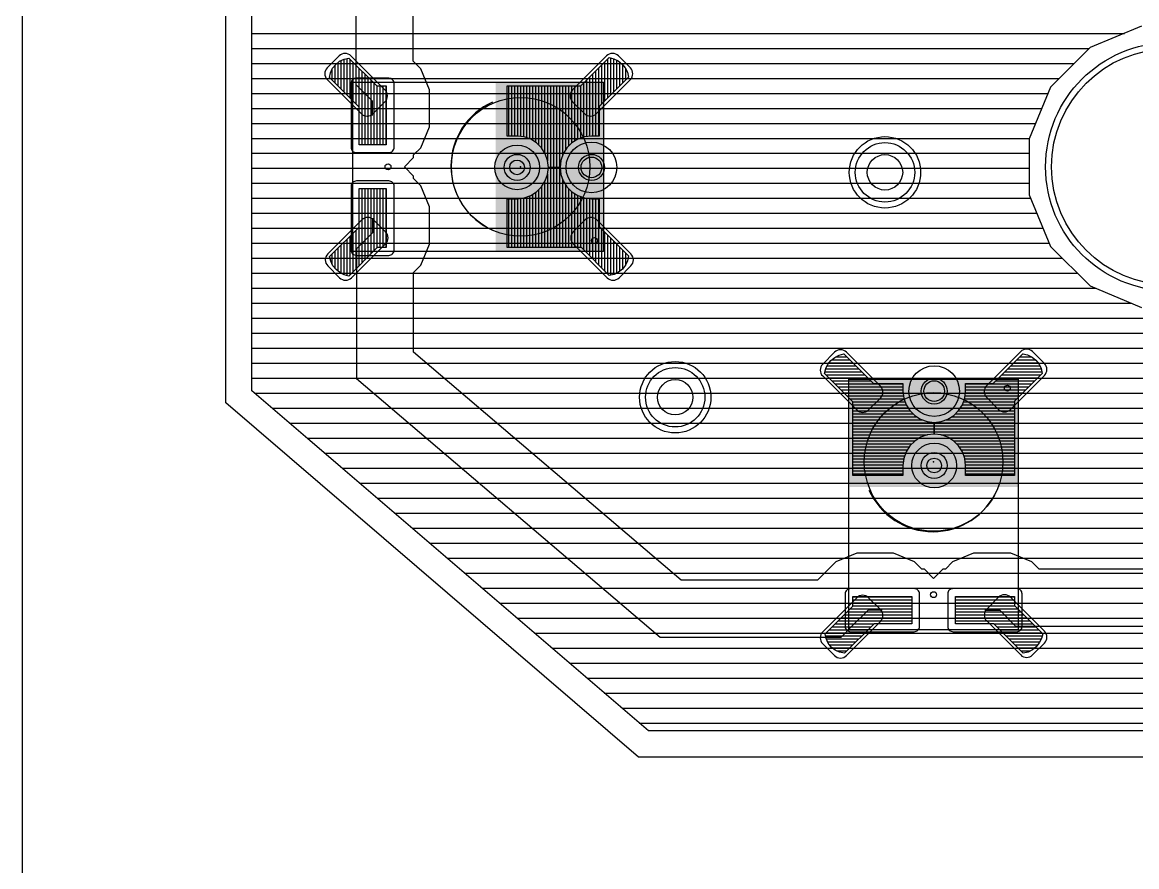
# Model space of a CAD drawing. Extents: x 0 to 1.97, y 0 to 1.97.
# Drawn here: x 0 to 0.744, y 0.984 to 1.547 of the extents above; entities that cross this region are included whole.
import ezdxf

# ---------------------------------------------------------------- set-up
doc = ezdxf.new("R2010")
doc.units = 0
for name, color, linetype in [('1', 14, 'CONTINUOUS'), ('16', 174, 'CONTINUOUS'), ('17', 94, 'CONTINUOUS'), ('18', 94, 'CONTINUOUS'), ('20', 178, 'CONTINUOUS'), ('21', 251, 'CONTINUOUS'), ('23', 178, 'CONTINUOUS'), ('29', 251, 'CONTINUOUS'), ('30', 251, 'CONTINUOUS'), ('31', 251, 'CONTINUOUS'), ('44', 251, 'CONTINUOUS'), ('51', 251, 'CONTINUOUS')]:
    doc.layers.add(name, color=color, linetype=linetype)

# ---------------------------------------------------------------- blocks, each defined once
blk = doc.blocks.new('RECT201600X116800R25')
blk.add_lwpolyline([(0.024803, -0.010778), (0.024803, 0.010778, 0.414214), (0.021211, 0.01437), (-0.021211, 0.01437, 0.414214), (-0.024803, 0.010778), (-0.024803, -0.010778, 0.414214), (-0.021211, -0.01437), (0.021211, -0.01437, 0.414214)], format="xyb", close=True)
blk = doc.blocks.new('RECT176000X91200R50')
blk.add_lwpolyline([(0.021654, -0.00561), (0.021654, 0.00561, 0.414214), (0.016043, 0.01122), (-0.016043, 0.01122, 0.414214), (-0.021654, 0.00561), (-0.021654, -0.00561, 0.414214), (-0.016043, -0.01122), (0.016043, -0.01122, 0.414214)], format="xyb", close=True)
blk = doc.blocks.new('RECT')
blk.add_solid([(-0.5, -0.5), (0.5, -0.5), (-0.5, 0.5), (0.5, 0.5)])
blk = doc.blocks.new('ROUNDP')
blk.add_circle((0, 0), 0.5)
blk = doc.blocks.new('ROUNDV')
blk.add_circle((0, 0), 0.5)

msp = doc.modelspace()

# ---------------------------------------------------------------- linework, layer by layer
at = {"layer": '1'}
for p, q in [((0.222756, 1.505748), (0.222756, 1.584331)), ((0.260756, 1.521488), (0.260756, 1.566788)), ((0.260756, 1.54), (0.735523, 1.54)), ((0.747023, 1.544764), (0.71257, 1.530493)), ((0.260756, 1.53), (0.712077, 1.53)), ((0.71257, 1.530493), (0.6862, 1.504123)), ((0.265994, 1.51625), (0.260756, 1.521488)), ((0.262244, 1.52), (0.702077, 1.52)), ((0.271779, 1.502283), (0.265994, 1.51625)), ((0.268583, 1.51), (0.692077, 1.51)), ((0.23378, 1.494724), (0.222756, 1.505748)), ((0.6862, 1.504123), (0.671929, 1.46967)), ((0.271779, 1.477717), (0.271779, 1.502283)), ((0.271779, 1.5), (0.684492, 1.5)), ((0.23378, 1.485276), (0.23378, 1.494724)), ((0.271779, 1.49), (0.68035, 1.49)), ((0.265994, 1.46375), (0.271779, 1.477717)), ((0.271779, 1.48), (0.676208, 1.48)), ((0.268583, 1.47), (0.672066, 1.47)), ((0.671929, 1.46967), (0.671929, 1.432377)), ((0.261149, 1.458906), (0.265994, 1.46375)), ((0.261149, 1.457192), (0.261149, 1.458906)), ((0.262244, 1.46), (0.671929, 1.46)), ((0.254981, 1.451023), (0.261149, 1.457192)), ((0.261149, 1.444855), (0.254981, 1.451023)), ((0.256005, 1.45), (0.671929, 1.45)), ((0.261149, 1.443141), (0.261149, 1.444855)), ((0.265994, 1.438297), (0.261149, 1.443141)), ((0.264291, 1.44), (0.671929, 1.44)), ((0.271779, 1.42433), (0.265994, 1.438297)), ((0.269431, 1.43), (0.672914, 1.43)), ((0.671929, 1.432377), (0.6862, 1.397924)), ((0.271779, 1.39937), (0.271779, 1.42433)), ((0.23378, 1.416772), (0.23378, 1.406929)), ((0.271779, 1.42), (0.677056, 1.42)), ((0.23378, 1.406929), (0.22315, 1.396299)), ((0.271779, 1.41), (0.681198, 1.41)), ((0.265994, 1.385404), (0.271779, 1.39937)), ((0.271779, 1.4), (0.68534, 1.4)), ((0.22315, 1.396299), (0.22315, 1.309921)), ((0.6862, 1.397924), (0.71257, 1.371555)), ((0.261149, 1.380559), (0.265994, 1.385404)), ((0.267898, 1.39), (0.694124, 1.39)), ((0.261149, 1.327468), (0.261149, 1.380559)), ((0.261149, 1.38), (0.704124, 1.38)), ((0.261149, 1.37), (0.716323, 1.37)), ((0.71257, 1.371555), (0.747023, 1.357283)), ((0.261149, 1.36), (0.740465, 1.36)), ((0.261149, 1.35), (1.166192, 1.35)), ((0.261149, 1.34), (1.146679, 1.34)), ((0.261149, 1.33), (1.127166, 1.33)), ((0.43974, 1.175323), (0.261149, 1.327468)), ((0.269916, 1.32), (1.007288, 1.32)), ((0.22315, 1.309921), (0.425748, 1.137323)), ((0.281654, 1.31), (0.991561, 1.31)), ((0.293392, 1.3), (0.982713, 1.3)), ((0.30513, 1.29), (0.97909, 1.29)), ((0.316868, 1.28), (0.976234, 1.28)), ((0.328607, 1.27), (0.905076, 1.27)), ((0.340345, 1.26), (0.896229, 1.26)), ((0.352083, 1.25), (0.890532, 1.25)), ((0.363821, 1.24), (0.887089, 1.24)), ((0.375559, 1.23), (0.886731, 1.23)), ((0.387297, 1.22), (0.887343, 1.22)), ((0.399035, 1.21), (0.886764, 1.21)), ((0.410773, 1.2), (0.866425, 1.2)), ((0.422512, 1.19), (0.548832, 1.19)), ((0.556929, 1.193354), (0.542963, 1.187569)), ((0.581496, 1.193354), (0.556929, 1.193354)), ((0.595462, 1.187569), (0.581496, 1.193354)), ((0.589594, 1.19), (0.626784, 1.19)), ((0.634882, 1.193354), (0.620916, 1.187569)), ((0.659842, 1.193354), (0.634882, 1.193354)), ((0.673809, 1.187569), (0.659842, 1.193354)), ((0.66794, 1.19), (0.845708, 1.19)), ((0.542963, 1.187569), (0.530717, 1.175323)), ((0.600307, 1.182724), (0.595462, 1.187569)), ((0.60202, 1.182724), (0.600307, 1.182724)), ((0.608189, 1.176556), (0.60202, 1.182724)), ((0.614357, 1.182724), (0.608189, 1.176556)), ((0.616071, 1.182724), (0.614357, 1.182724)), ((0.620916, 1.187569), (0.616071, 1.182724)), ((0.678653, 1.182724), (0.673809, 1.187569)), ((0.829337, 1.182724), (0.678653, 1.182724)), ((0.43425, 1.18), (0.535394, 1.18)), ((0.530717, 1.175323), (0.43974, 1.175323)), ((0.604745, 1.18), (0.611633, 1.18)), ((0.564488, 1.155354), (0.553465, 1.144331)), ((0.573937, 1.155354), (0.564488, 1.155354)), ((0.642441, 1.155354), (0.652283, 1.155354)), ((0.652283, 1.155354), (0.662913, 1.144724)), ((0.546457, 1.137323), (0.553465, 1.144331)), ((0.662913, 1.144724), (0.837402, 1.144724)), ((0.425748, 1.137323), (0.546457, 1.137323))]:
    msp.add_line(p, q, dxfattribs=at)
at = {"layer": '16'}
for p, q in [((0.153248, 1.301592), (0.153248, 1.600455)), ((0.153248, 1.54), (0.735523, 1.54)), ((0.747023, 1.544764), (0.71257, 1.530493)), ((0.153248, 1.53), (0.712077, 1.53)), ((0.71257, 1.530493), (0.6862, 1.504123)), ((0.153248, 1.52), (0.702077, 1.52)), ((0.153248, 1.51), (0.692077, 1.51)), ((0.6862, 1.504123), (0.671929, 1.46967)), ((0.153248, 1.5), (0.684492, 1.5)), ((0.153248, 1.49), (0.68035, 1.49)), ((0.153248, 1.48), (0.676208, 1.48)), ((0.153248, 1.47), (0.672066, 1.47)), ((0.671929, 1.46967), (0.671929, 1.432377)), ((0.153248, 1.46), (0.671929, 1.46)), ((0.153248, 1.45), (0.671929, 1.45)), ((0.153248, 1.44), (0.671929, 1.44)), ((0.153248, 1.43), (0.672914, 1.43)), ((0.671929, 1.432377), (0.6862, 1.397924)), ((0.153248, 1.42), (0.677056, 1.42)), ((0.153248, 1.41), (0.681198, 1.41)), ((0.153248, 1.4), (0.68534, 1.4)), ((0.6862, 1.397924), (0.71257, 1.371555)), ((0.153248, 1.39), (0.694124, 1.39)), ((0.153248, 1.38), (0.704124, 1.38)), ((0.153248, 1.37), (0.716323, 1.37)), ((0.71257, 1.371555), (0.747023, 1.357283)), ((0.153248, 1.36), (0.740465, 1.36)), ((0.153248, 1.35), (1.378091, 1.35)), ((0.153248, 1.34), (1.378091, 1.34)), ((0.153248, 1.33), (1.378091, 1.33)), ((0.153248, 1.32), (1.007288, 1.32)), ((0.153248, 1.31), (0.991561, 1.31)), ((0.417812, 1.074823), (0.153248, 1.301592)), ((0.155105, 1.3), (0.982713, 1.3)), ((0.166772, 1.29), (0.97909, 1.29)), ((0.178439, 1.28), (0.976234, 1.28)), ((0.190105, 1.27), (0.905076, 1.27)), ((0.201772, 1.26), (0.896229, 1.26)), ((0.213439, 1.25), (0.890532, 1.25)), ((0.225105, 1.24), (0.887089, 1.24)), ((0.236772, 1.23), (0.886731, 1.23)), ((0.248439, 1.22), (0.887343, 1.22)), ((0.260105, 1.21), (0.891529, 1.21)), ((0.271772, 1.2), (0.896406, 1.2)), ((0.283439, 1.19), (0.901283, 1.19)), ((0.295105, 1.18), (0.906161, 1.18)), ((0.306772, 1.17), (0.911038, 1.17)), ((0.318439, 1.16), (0.915915, 1.16)), ((0.330105, 1.15), (0.920793, 1.15)), ((0.341772, 1.14), (0.92567, 1.14)), ((0.353439, 1.13), (0.935281, 1.13)), ((0.365105, 1.12), (0.954744, 1.12)), ((0.376772, 1.11), (0.989373, 1.11)), ((0.388439, 1.1), (0.969373, 1.1)), ((0.400105, 1.09), (0.949373, 1.09)), ((0.411772, 1.08), (0.929373, 1.08)), ((0.919018, 1.074823), (0.417812, 1.074823))]:
    msp.add_line(p, q, dxfattribs=at)
at = {"layer": '20'}
for p, q in [((0, 1.968504), (0, 0)), ((0.135748, 1.293543), (0.135748, 1.608504)), ((0.411339, 1.057323), (0.135748, 1.293543)), ((0.92315, 1.057323), (0.411339, 1.057323))]:
    msp.add_line(p, q, dxfattribs=at)
msp.add_circle((0.765669, 1.451024), 0.07874, dxfattribs=at)
at = {"layer": '21'}
for p, q in [((0.250591, 1.50752), (0.307913, 1.50752)), ((0.220591, 1.449528), (0.220591, 1.451732)), ((0.307913, 1.394528), (0.250591, 1.394528)), ((0.551693, 1.172165), (0.551693, 1.229488)), ((0.664685, 1.229488), (0.664685, 1.172165)), ((0.609685, 1.142165), (0.60748, 1.142165))]:
    msp.add_line(p, q, dxfattribs=at)
for centre in [(0.244094, 1.451024), (0.608189, 1.165669)]:
    msp.add_circle(centre, 0.001969, dxfattribs=at)
for centre, start, end in [((0.332787, 1.451417), 113.855589, 246.144411), ((0.607795, 1.254362), 203.855589, 336.144411)]:
    msp.add_arc(centre, 0.046707, start, end, dxfattribs=at)
at = {"layer": '23'}
for p in [(0.332598, 1.451024), (0.608189, 1.254173)]:
    msp.add_point(p, dxfattribs=at)
at = {"layer": '29'}
for p, q in [((0.207113, 1.516729), (0.209172, 1.519332)), ((0.208598, 1.518607), (0.208598, 1.506913)), ((0.209172, 1.519332), (0.211774, 1.521391)), ((0.211774, 1.521391), (0.214782, 1.522793)), ((0.212598, 1.521775), (0.212598, 1.502913)), ((0.214782, 1.522793), (0.218031, 1.523465)), ((0.216598, 1.523168), (0.216598, 1.498913)), ((0.218031, 1.523465), (0.236535, 1.504961)), ((0.220598, 1.520898), (0.220598, 1.494913)), ((0.372756, 1.504961), (0.391654, 1.523858)), ((0.388598, 1.520803), (0.388598, 1.494819)), ((0.391654, 1.523858), (0.39483, 1.52305)), ((0.392598, 1.523618), (0.392598, 1.498819)), ((0.39483, 1.52305), (0.397762, 1.521584)), ((0.396598, 1.522166), (0.396598, 1.502819)), ((0.397762, 1.521584), (0.400315, 1.519528)), ((0.400315, 1.519528), (0.402371, 1.516975)), ((0.400598, 1.519176), (0.400598, 1.506819)), ((0.205039, 1.510472), (0.205711, 1.513722)), ((0.224724, 1.490787), (0.205039, 1.510472)), ((0.205711, 1.513722), (0.207113, 1.516729)), ((0.224598, 1.516898), (0.224598, 1.490913)), ((0.228598, 1.512898), (0.228598, 1.465591)), ((0.380598, 1.512803), (0.380598, 1.471496)), ((0.384598, 1.516803), (0.384598, 1.471496)), ((0.404646, 1.510866), (0.384961, 1.491181)), ((0.402371, 1.516975), (0.403837, 1.514043)), ((0.403837, 1.514043), (0.404646, 1.510866)), ((0.404598, 1.511052), (0.404598, 1.510819)), ((0.232598, 1.508898), (0.232598, 1.465591)), ((0.236535, 1.504961), (0.242835, 1.504961)), ((0.236598, 1.504961), (0.236598, 1.465591)), ((0.240598, 1.504961), (0.240598, 1.465591)), ((0.242835, 1.504961), (0.242835, 1.465591)), ((0.323543, 1.471496), (0.323543, 1.504961)), ((0.323543, 1.504961), (0.372756, 1.504961)), ((0.324598, 1.504961), (0.324598, 1.471496)), ((0.328598, 1.504961), (0.328598, 1.471496)), ((0.332598, 1.504961), (0.332598, 1.47123)), ((0.336598, 1.504961), (0.336598, 1.470371)), ((0.340598, 1.504961), (0.340598, 1.468607)), ((0.344598, 1.504961), (0.344598, 1.465591)), ((0.348598, 1.504961), (0.348598, 1.46038)), ((0.352598, 1.504961), (0.352598, 1.45063)), ((0.356598, 1.504961), (0.356598, 1.45063)), ((0.360598, 1.504961), (0.360598, 1.458414)), ((0.364598, 1.504961), (0.364598, 1.46471)), ((0.368598, 1.504961), (0.368598, 1.468053)), ((0.372598, 1.504961), (0.372598, 1.470063)), ((0.376598, 1.508803), (0.376598, 1.471131)), ((0.224724, 1.465591), (0.224724, 1.490787)), ((0.384961, 1.491181), (0.384961, 1.471496)), ((0.242835, 1.465591), (0.224724, 1.465591)), ((0.330236, 1.471496), (0.323543, 1.471496)), ((0.334879, 1.470973), (0.330236, 1.471496)), ((0.33929, 1.46943), (0.334879, 1.470973)), ((0.343246, 1.466944), (0.33929, 1.46943)), ((0.34655, 1.46364), (0.343246, 1.466944)), ((0.366833, 1.466944), (0.363529, 1.46364)), ((0.370789, 1.46943), (0.366833, 1.466944)), ((0.375199, 1.470973), (0.370789, 1.46943)), ((0.379843, 1.471496), (0.375199, 1.470973)), ((0.384961, 1.471496), (0.379843, 1.471496)), ((0.349036, 1.459683), (0.34655, 1.46364)), ((0.350579, 1.455273), (0.349036, 1.459683)), ((0.361043, 1.459683), (0.3595, 1.455273)), ((0.363529, 1.46364), (0.361043, 1.459683)), ((0.351102, 1.45063), (0.350579, 1.455273)), ((0.350579, 1.445987), (0.351102, 1.45063)), ((0.358976, 1.45063), (0.351102, 1.45063)), ((0.351102, 1.45063), (0.358976, 1.45063)), ((0.352598, 1.45063), (0.352598, 1.397087)), ((0.356598, 1.45063), (0.356598, 1.397087)), ((0.3595, 1.455273), (0.358976, 1.45063)), ((0.358976, 1.45063), (0.3595, 1.445987)), ((0.349036, 1.441576), (0.350579, 1.445987)), ((0.3595, 1.445987), (0.361043, 1.441576)), ((0.224724, 1.436457), (0.242835, 1.436457)), ((0.224724, 1.410866), (0.224724, 1.436457)), ((0.228598, 1.436457), (0.228598, 1.388756)), ((0.232598, 1.436457), (0.232598, 1.392756)), ((0.236598, 1.436457), (0.236598, 1.396756)), ((0.240598, 1.436457), (0.240598, 1.397087)), ((0.242835, 1.436457), (0.242835, 1.397087)), ((0.343246, 1.434316), (0.34655, 1.43762)), ((0.344598, 1.435668), (0.344598, 1.397087)), ((0.34655, 1.43762), (0.349036, 1.441576)), ((0.348598, 1.44088), (0.348598, 1.397087)), ((0.360598, 1.442846), (0.360598, 1.397087)), ((0.361043, 1.441576), (0.363529, 1.43762)), ((0.363529, 1.43762), (0.366833, 1.434316)), ((0.364598, 1.43655), (0.364598, 1.397087)), ((0.323543, 1.429764), (0.330236, 1.429764)), ((0.323543, 1.397087), (0.323543, 1.429764)), ((0.324598, 1.429764), (0.324598, 1.397087)), ((0.328598, 1.429764), (0.328598, 1.397087)), ((0.330236, 1.429764), (0.334879, 1.430287)), ((0.332598, 1.43003), (0.332598, 1.397087)), ((0.334879, 1.430287), (0.33929, 1.43183)), ((0.336598, 1.430888), (0.336598, 1.397087)), ((0.33929, 1.43183), (0.343246, 1.434316)), ((0.340598, 1.432652), (0.340598, 1.397087)), ((0.366833, 1.434316), (0.370789, 1.43183)), ((0.368598, 1.433207), (0.368598, 1.397087)), ((0.370789, 1.43183), (0.375199, 1.430287)), ((0.372598, 1.431197), (0.372598, 1.397087)), ((0.375199, 1.430287), (0.379843, 1.429764)), ((0.376598, 1.430129), (0.376598, 1.393638)), ((0.379843, 1.429764), (0.384961, 1.429764)), ((0.380598, 1.429764), (0.380598, 1.389638)), ((0.384598, 1.429764), (0.384598, 1.385638)), ((0.384961, 1.429764), (0.384961, 1.41126)), ((0.205039, 1.391181), (0.224724, 1.410866)), ((0.220598, 1.40674), (0.220598, 1.380756)), ((0.224598, 1.41074), (0.224598, 1.384756)), ((0.384961, 1.41126), (0.404646, 1.391575)), ((0.388598, 1.407622), (0.388598, 1.381638)), ((0.212598, 1.39874), (0.212598, 1.380125)), ((0.216598, 1.40274), (0.216598, 1.378554)), ((0.392598, 1.403622), (0.392598, 1.378778)), ((0.396598, 1.399622), (0.396598, 1.380045)), ((0.205848, 1.388004), (0.205039, 1.391181)), ((0.208598, 1.39474), (0.208598, 1.383477)), ((0.236929, 1.397087), (0.218031, 1.378189)), ((0.242835, 1.397087), (0.236929, 1.397087)), ((0.37315, 1.397087), (0.323543, 1.397087)), ((0.391654, 1.378583), (0.37315, 1.397087)), ((0.400598, 1.395622), (0.400598, 1.382822)), ((0.404646, 1.391575), (0.403974, 1.388325)), ((0.404598, 1.391622), (0.404598, 1.391346)), ((0.207314, 1.385072), (0.205848, 1.388004)), ((0.20937, 1.38252), (0.207314, 1.385072)), ((0.402572, 1.385318), (0.400513, 1.382715)), ((0.403974, 1.388325), (0.402572, 1.385318)), ((0.211923, 1.380463), (0.20937, 1.38252)), ((0.214855, 1.378997), (0.211923, 1.380463)), ((0.218031, 1.378189), (0.214855, 1.378997)), ((0.394903, 1.379254), (0.391654, 1.378583)), ((0.397911, 1.380657), (0.394903, 1.379254)), ((0.400513, 1.382715), (0.397911, 1.380657)), ((0.539685, 1.32189), (0.542238, 1.323946)), ((0.542238, 1.323946), (0.54517, 1.325412)), ((0.54517, 1.325412), (0.548346, 1.32622)), ((0.548161, 1.326173), (0.548394, 1.326173)), ((0.548346, 1.32622), (0.568031, 1.306535)), ((0.647953, 1.306535), (0.667638, 1.32622)), ((0.667591, 1.326173), (0.667866, 1.326173)), ((0.667638, 1.32622), (0.670887, 1.325549)), ((0.670887, 1.325549), (0.673895, 1.324146)), ((0.673895, 1.324146), (0.676498, 1.322088)), ((0.536163, 1.316405), (0.537629, 1.319337)), ((0.537047, 1.318173), (0.556394, 1.318173)), ((0.537629, 1.319337), (0.539685, 1.32189)), ((0.540037, 1.322173), (0.552394, 1.322173)), ((0.659591, 1.318173), (0.679168, 1.318173)), ((0.663591, 1.322173), (0.67639, 1.322173)), ((0.676498, 1.322088), (0.678556, 1.319485)), ((0.678556, 1.319485), (0.679959, 1.316478)), ((0.679959, 1.316478), (0.68063, 1.313228)), ((0.535354, 1.313228), (0.536163, 1.316405)), ((0.554252, 1.294331), (0.535354, 1.313228)), ((0.535595, 1.314173), (0.560394, 1.314173)), ((0.538409, 1.310173), (0.564394, 1.310173)), ((0.651591, 1.310173), (0.677575, 1.310173)), ((0.655591, 1.314173), (0.680435, 1.314173)), ((0.68063, 1.313228), (0.662126, 1.294724)), ((0.542409, 1.306173), (0.587717, 1.306173)), ((0.546409, 1.302173), (0.587717, 1.302173)), ((0.568031, 1.306535), (0.587717, 1.306535)), ((0.587717, 1.306535), (0.587717, 1.301417)), ((0.629449, 1.301417), (0.629449, 1.306535)), ((0.629449, 1.306535), (0.647953, 1.306535)), ((0.629449, 1.306173), (0.673575, 1.306173)), ((0.629449, 1.302173), (0.669575, 1.302173)), ((0.550409, 1.298173), (0.588082, 1.298173)), ((0.554252, 1.245118), (0.554252, 1.294331)), ((0.554252, 1.294173), (0.58915, 1.294173)), ((0.587717, 1.301417), (0.58824, 1.296774)), ((0.58824, 1.296774), (0.589783, 1.292364)), ((0.627382, 1.292364), (0.628926, 1.296774)), ((0.628016, 1.294173), (0.662126, 1.294173)), ((0.628926, 1.296774), (0.629449, 1.301417)), ((0.629083, 1.298173), (0.665575, 1.298173)), ((0.662126, 1.294724), (0.662126, 1.245118)), ((0.554252, 1.290173), (0.591159, 1.290173)), ((0.589783, 1.292364), (0.592269, 1.288407)), ((0.592269, 1.288407), (0.595573, 1.285103)), ((0.621593, 1.285103), (0.624897, 1.288407)), ((0.624897, 1.288407), (0.627382, 1.292364)), ((0.626006, 1.290173), (0.662126, 1.290173)), ((0.554252, 1.286173), (0.594503, 1.286173)), ((0.554252, 1.282173), (0.600799, 1.282173)), ((0.595573, 1.285103), (0.599529, 1.282618)), ((0.599529, 1.282618), (0.603939, 1.281074)), ((0.603939, 1.281074), (0.608583, 1.280551)), ((0.608583, 1.280551), (0.613226, 1.281074)), ((0.608583, 1.280551), (0.608583, 1.272677)), ((0.608583, 1.272677), (0.608583, 1.280551)), ((0.613226, 1.281074), (0.617636, 1.282618)), ((0.616366, 1.282173), (0.662126, 1.282173)), ((0.617636, 1.282618), (0.621593, 1.285103)), ((0.622662, 1.286173), (0.662126, 1.286173)), ((0.554252, 1.278173), (0.608583, 1.278173)), ((0.554252, 1.274173), (0.608583, 1.274173)), ((0.603939, 1.272154), (0.599529, 1.270611)), ((0.608583, 1.272677), (0.603939, 1.272154)), ((0.608583, 1.278173), (0.662126, 1.278173)), ((0.608583, 1.274173), (0.662126, 1.274173)), ((0.613226, 1.272154), (0.608583, 1.272677)), ((0.617636, 1.270611), (0.613226, 1.272154)), ((0.554252, 1.270173), (0.598833, 1.270173)), ((0.554252, 1.266173), (0.593621, 1.266173)), ((0.592269, 1.264821), (0.589783, 1.260865)), ((0.595573, 1.268125), (0.592269, 1.264821)), ((0.599529, 1.270611), (0.595573, 1.268125)), ((0.621593, 1.268125), (0.617636, 1.270611)), ((0.618333, 1.270173), (0.662126, 1.270173)), ((0.624897, 1.264821), (0.621593, 1.268125)), ((0.623544, 1.266173), (0.662126, 1.266173)), ((0.627382, 1.260865), (0.624897, 1.264821)), ((0.554252, 1.262173), (0.590605, 1.262173)), ((0.554252, 1.258173), (0.588841, 1.258173)), ((0.589783, 1.260865), (0.58824, 1.256454)), ((0.62656, 1.262173), (0.662126, 1.262173)), ((0.628926, 1.256454), (0.627382, 1.260865)), ((0.628324, 1.258173), (0.662126, 1.258173)), ((0.554252, 1.254173), (0.587983, 1.254173)), ((0.554252, 1.250173), (0.587717, 1.250173)), ((0.58824, 1.256454), (0.587717, 1.251811)), ((0.587717, 1.251811), (0.587717, 1.245118)), ((0.629449, 1.251811), (0.628926, 1.256454)), ((0.629183, 1.254173), (0.662126, 1.254173)), ((0.629449, 1.245118), (0.629449, 1.251811)), ((0.629449, 1.250173), (0.662126, 1.250173)), ((0.554252, 1.246173), (0.587717, 1.246173)), ((0.587717, 1.245118), (0.554252, 1.245118)), ((0.629449, 1.246173), (0.662126, 1.246173)), ((0.662126, 1.245118), (0.629449, 1.245118)), ((0.554252, 1.15811), (0.554252, 1.164409)), ((0.554252, 1.164409), (0.593622, 1.164409)), ((0.554252, 1.162173), (0.593622, 1.162173)), ((0.593622, 1.164409), (0.593622, 1.146299)), ((0.622756, 1.146299), (0.622756, 1.164409)), ((0.622756, 1.164409), (0.662126, 1.164409)), ((0.622756, 1.162173), (0.662126, 1.162173)), ((0.662126, 1.164409), (0.662126, 1.158504)), ((0.535748, 1.139606), (0.554252, 1.15811)), ((0.550315, 1.154173), (0.593622, 1.154173)), ((0.554252, 1.158173), (0.593622, 1.158173)), ((0.622756, 1.158173), (0.662457, 1.158173)), ((0.622756, 1.154173), (0.666457, 1.154173)), ((0.662126, 1.158504), (0.681024, 1.139606)), ((0.542315, 1.146173), (0.568299, 1.146173)), ((0.546315, 1.150173), (0.593622, 1.150173)), ((0.568425, 1.146299), (0.54874, 1.126614)), ((0.593622, 1.146299), (0.568425, 1.146299)), ((0.622756, 1.150173), (0.670457, 1.150173)), ((0.648346, 1.146299), (0.622756, 1.146299)), ((0.668031, 1.126614), (0.648346, 1.146299)), ((0.648472, 1.146173), (0.674457, 1.146173)), ((0.536419, 1.136357), (0.535748, 1.139606)), ((0.536044, 1.138173), (0.560299, 1.138173)), ((0.538315, 1.142173), (0.564299, 1.142173)), ((0.652472, 1.142173), (0.678457, 1.142173)), ((0.656472, 1.138173), (0.680659, 1.138173)), ((0.681024, 1.139606), (0.680215, 1.13643)), ((0.537822, 1.133349), (0.536419, 1.136357)), ((0.537438, 1.134173), (0.556299, 1.134173)), ((0.53988, 1.130746), (0.537822, 1.133349)), ((0.542483, 1.128688), (0.53988, 1.130746)), ((0.660472, 1.134173), (0.679087, 1.134173)), ((0.676693, 1.130945), (0.67414, 1.128888)), ((0.678749, 1.133498), (0.676693, 1.130945)), ((0.680215, 1.13643), (0.678749, 1.133498)), ((0.540605, 1.130173), (0.552299, 1.130173)), ((0.545491, 1.127286), (0.542483, 1.128688)), ((0.54874, 1.126614), (0.545491, 1.127286)), ((0.664472, 1.130173), (0.675735, 1.130173)), ((0.671208, 1.127422), (0.668031, 1.126614)), ((0.67414, 1.128888), (0.671208, 1.127422))]:
    msp.add_line(p, q, dxfattribs=at)
for centre, radius in [((0.765669, 1.451024), 0.08274), ((0.330236, 1.45063), 0.008661), ((0.379843, 1.45063), 0.008661), ((0.608583, 1.301417), 0.008661), ((0.608583, 1.251811), 0.008661)]:
    msp.add_circle(centre, radius, dxfattribs=at)
at = {"layer": '30'}
msp.add_circle((0.765669, 1.451024), 0.08274, dxfattribs=at)
at = {"layer": '31'}
for p, q in [((0.207113, 1.516729), (0.209172, 1.519332)), ((0.208598, 1.518607), (0.208598, 1.506913)), ((0.209172, 1.519332), (0.211774, 1.521391)), ((0.210598, 1.520461), (0.210598, 1.504913)), ((0.211774, 1.521391), (0.214782, 1.522793)), ((0.212598, 1.521775), (0.212598, 1.502913)), ((0.214598, 1.522708), (0.214598, 1.500913)), ((0.214782, 1.522793), (0.218031, 1.523465)), ((0.216598, 1.523168), (0.216598, 1.498913)), ((0.218031, 1.523465), (0.236535, 1.504961)), ((0.218598, 1.522898), (0.218598, 1.496913)), ((0.220598, 1.520898), (0.220598, 1.494913)), ((0.222598, 1.518898), (0.222598, 1.492913)), ((0.372756, 1.504961), (0.391654, 1.523858)), ((0.386598, 1.518803), (0.386598, 1.492819)), ((0.388598, 1.520803), (0.388598, 1.494819)), ((0.390598, 1.522803), (0.390598, 1.496819)), ((0.391654, 1.523858), (0.39483, 1.52305)), ((0.392598, 1.523618), (0.392598, 1.498819)), ((0.394598, 1.523109), (0.394598, 1.500819)), ((0.39483, 1.52305), (0.397762, 1.521584)), ((0.396598, 1.522166), (0.396598, 1.502819)), ((0.397762, 1.521584), (0.400315, 1.519528)), ((0.398598, 1.520911), (0.398598, 1.504819)), ((0.400315, 1.519528), (0.402371, 1.516975)), ((0.400598, 1.519176), (0.400598, 1.506819)), ((0.205039, 1.510472), (0.205711, 1.513722)), ((0.224724, 1.490787), (0.205039, 1.510472)), ((0.205711, 1.513722), (0.207113, 1.516729)), ((0.206598, 1.515625), (0.206598, 1.508913)), ((0.224598, 1.516898), (0.224598, 1.490913)), ((0.226598, 1.514898), (0.226598, 1.465591)), ((0.228598, 1.512898), (0.228598, 1.465591)), ((0.230598, 1.510898), (0.230598, 1.465591)), ((0.378598, 1.510803), (0.378598, 1.471356)), ((0.380598, 1.512803), (0.380598, 1.471496)), ((0.382598, 1.514803), (0.382598, 1.471496)), ((0.384598, 1.516803), (0.384598, 1.471496)), ((0.404646, 1.510866), (0.384961, 1.491181)), ((0.402371, 1.516975), (0.403837, 1.514043)), ((0.402598, 1.516521), (0.402598, 1.508819)), ((0.403837, 1.514043), (0.404646, 1.510866)), ((0.404598, 1.511052), (0.404598, 1.510819)), ((0.232598, 1.508898), (0.232598, 1.465591)), ((0.234598, 1.506898), (0.234598, 1.465591)), ((0.236535, 1.504961), (0.242835, 1.504961)), ((0.236598, 1.504961), (0.236598, 1.465591)), ((0.238598, 1.504961), (0.238598, 1.465591)), ((0.240598, 1.504961), (0.240598, 1.465591)), ((0.242598, 1.504961), (0.242598, 1.465591)), ((0.242835, 1.504961), (0.242835, 1.465591)), ((0.323543, 1.471496), (0.323543, 1.504961)), ((0.323543, 1.504961), (0.372756, 1.504961)), ((0.324598, 1.504961), (0.324598, 1.471496)), ((0.326598, 1.504961), (0.326598, 1.471496)), ((0.328598, 1.504961), (0.328598, 1.471496)), ((0.330598, 1.504961), (0.330598, 1.471455)), ((0.332598, 1.504961), (0.332598, 1.47123)), ((0.334598, 1.504961), (0.334598, 1.471005)), ((0.336598, 1.504961), (0.336598, 1.470371)), ((0.338598, 1.504961), (0.338598, 1.469672)), ((0.340598, 1.504961), (0.340598, 1.468607)), ((0.342598, 1.504961), (0.342598, 1.467351)), ((0.344598, 1.504961), (0.344598, 1.465591)), ((0.346598, 1.504961), (0.346598, 1.463563)), ((0.348598, 1.504961), (0.348598, 1.46038)), ((0.350598, 1.504961), (0.350598, 1.455103)), ((0.352598, 1.504961), (0.352598, 1.45063)), ((0.354598, 1.504961), (0.354598, 1.45063)), ((0.356598, 1.504961), (0.356598, 1.45063)), ((0.358598, 1.504961), (0.358598, 1.45063)), ((0.360598, 1.504961), (0.360598, 1.458414)), ((0.362598, 1.504961), (0.362598, 1.462159)), ((0.364598, 1.504961), (0.364598, 1.46471)), ((0.366598, 1.504961), (0.366598, 1.46671)), ((0.368598, 1.504961), (0.368598, 1.468053)), ((0.370598, 1.504961), (0.370598, 1.46931)), ((0.372598, 1.504961), (0.372598, 1.470063)), ((0.374598, 1.506803), (0.374598, 1.470763)), ((0.376598, 1.508803), (0.376598, 1.471131)), ((0.224724, 1.465591), (0.224724, 1.490787)), ((0.384961, 1.491181), (0.384961, 1.471496)), ((0.242835, 1.465591), (0.224724, 1.465591)), ((0.330236, 1.471496), (0.323543, 1.471496)), ((0.334879, 1.470973), (0.330236, 1.471496)), ((0.33929, 1.46943), (0.334879, 1.470973)), ((0.343246, 1.466944), (0.33929, 1.46943)), ((0.34655, 1.46364), (0.343246, 1.466944)), ((0.366833, 1.466944), (0.363529, 1.46364)), ((0.370789, 1.46943), (0.366833, 1.466944)), ((0.375199, 1.470973), (0.370789, 1.46943)), ((0.379843, 1.471496), (0.375199, 1.470973)), ((0.384961, 1.471496), (0.379843, 1.471496)), ((0.349036, 1.459683), (0.34655, 1.46364)), ((0.350579, 1.455273), (0.349036, 1.459683)), ((0.361043, 1.459683), (0.3595, 1.455273)), ((0.363529, 1.46364), (0.361043, 1.459683)), ((0.351102, 1.45063), (0.350579, 1.455273)), ((0.350579, 1.445987), (0.351102, 1.45063)), ((0.358976, 1.45063), (0.351102, 1.45063)), ((0.351102, 1.45063), (0.358976, 1.45063)), ((0.352598, 1.45063), (0.352598, 1.397087)), ((0.354598, 1.45063), (0.354598, 1.397087)), ((0.356598, 1.45063), (0.356598, 1.397087)), ((0.358598, 1.45063), (0.358598, 1.397087)), ((0.3595, 1.455273), (0.358976, 1.45063)), ((0.358976, 1.45063), (0.3595, 1.445987)), ((0.349036, 1.441576), (0.350579, 1.445987)), ((0.350598, 1.446157), (0.350598, 1.397087)), ((0.3595, 1.445987), (0.361043, 1.441576)), ((0.224724, 1.436457), (0.242835, 1.436457)), ((0.224724, 1.410866), (0.224724, 1.436457)), ((0.226598, 1.436457), (0.226598, 1.386756)), ((0.228598, 1.436457), (0.228598, 1.388756)), ((0.230598, 1.436457), (0.230598, 1.390756)), ((0.232598, 1.436457), (0.232598, 1.392756)), ((0.234598, 1.436457), (0.234598, 1.394756)), ((0.236598, 1.436457), (0.236598, 1.396756)), ((0.238598, 1.436457), (0.238598, 1.397087)), ((0.240598, 1.436457), (0.240598, 1.397087)), ((0.242598, 1.436457), (0.242598, 1.397087)), ((0.242835, 1.436457), (0.242835, 1.397087)), ((0.343246, 1.434316), (0.34655, 1.43762)), ((0.344598, 1.435668), (0.344598, 1.397087)), ((0.34655, 1.43762), (0.349036, 1.441576)), ((0.346598, 1.437697), (0.346598, 1.397087)), ((0.348598, 1.44088), (0.348598, 1.397087)), ((0.360598, 1.442846), (0.360598, 1.397087)), ((0.361043, 1.441576), (0.363529, 1.43762)), ((0.362598, 1.439101), (0.362598, 1.397087)), ((0.363529, 1.43762), (0.366833, 1.434316)), ((0.364598, 1.43655), (0.364598, 1.397087)), ((0.323543, 1.429764), (0.330236, 1.429764)), ((0.323543, 1.397087), (0.323543, 1.429764)), ((0.324598, 1.429764), (0.324598, 1.397087)), ((0.326598, 1.429764), (0.326598, 1.397087)), ((0.328598, 1.429764), (0.328598, 1.397087)), ((0.330236, 1.429764), (0.334879, 1.430287)), ((0.330598, 1.429805), (0.330598, 1.397087)), ((0.332598, 1.43003), (0.332598, 1.397087)), ((0.334598, 1.430255), (0.334598, 1.397087)), ((0.334879, 1.430287), (0.33929, 1.43183)), ((0.336598, 1.430888), (0.336598, 1.397087)), ((0.338598, 1.431588), (0.338598, 1.397087)), ((0.33929, 1.43183), (0.343246, 1.434316)), ((0.340598, 1.432652), (0.340598, 1.397087)), ((0.342598, 1.433909), (0.342598, 1.397087)), ((0.366598, 1.43455), (0.366598, 1.397087)), ((0.366833, 1.434316), (0.370789, 1.43183)), ((0.368598, 1.433207), (0.368598, 1.397087)), ((0.370598, 1.43195), (0.370598, 1.397087)), ((0.370789, 1.43183), (0.375199, 1.430287)), ((0.372598, 1.431197), (0.372598, 1.397087)), ((0.374598, 1.430497), (0.374598, 1.395638)), ((0.375199, 1.430287), (0.379843, 1.429764)), ((0.376598, 1.430129), (0.376598, 1.393638)), ((0.378598, 1.429904), (0.378598, 1.391638)), ((0.379843, 1.429764), (0.384961, 1.429764)), ((0.380598, 1.429764), (0.380598, 1.389638)), ((0.382598, 1.429764), (0.382598, 1.387638)), ((0.384598, 1.429764), (0.384598, 1.385638)), ((0.384961, 1.429764), (0.384961, 1.41126)), ((0.205039, 1.391181), (0.224724, 1.410866)), ((0.220598, 1.40674), (0.220598, 1.380756)), ((0.222598, 1.40874), (0.222598, 1.382756)), ((0.224598, 1.41074), (0.224598, 1.384756)), ((0.384961, 1.41126), (0.404646, 1.391575)), ((0.386598, 1.409622), (0.386598, 1.383638)), ((0.388598, 1.407622), (0.388598, 1.381638)), ((0.212598, 1.39874), (0.212598, 1.380125)), ((0.214598, 1.40074), (0.214598, 1.379125)), ((0.216598, 1.40274), (0.216598, 1.378554)), ((0.218598, 1.40474), (0.218598, 1.378756)), ((0.390598, 1.405622), (0.390598, 1.379638)), ((0.392598, 1.403622), (0.392598, 1.378778)), ((0.394598, 1.401622), (0.394598, 1.379191)), ((0.396598, 1.399622), (0.396598, 1.380045)), ((0.205848, 1.388004), (0.205039, 1.391181)), ((0.206598, 1.39274), (0.206598, 1.386503)), ((0.208598, 1.39474), (0.208598, 1.383477)), ((0.210598, 1.39674), (0.210598, 1.38153)), ((0.236929, 1.397087), (0.218031, 1.378189)), ((0.242835, 1.397087), (0.236929, 1.397087)), ((0.37315, 1.397087), (0.323543, 1.397087)), ((0.391654, 1.378583), (0.37315, 1.397087)), ((0.398598, 1.397622), (0.398598, 1.381201)), ((0.400598, 1.395622), (0.400598, 1.382822)), ((0.402598, 1.393622), (0.402598, 1.385375)), ((0.404646, 1.391575), (0.403974, 1.388325)), ((0.404598, 1.391622), (0.404598, 1.391346)), ((0.207314, 1.385072), (0.205848, 1.388004)), ((0.20937, 1.38252), (0.207314, 1.385072)), ((0.402572, 1.385318), (0.400513, 1.382715)), ((0.403974, 1.388325), (0.402572, 1.385318)), ((0.211923, 1.380463), (0.20937, 1.38252)), ((0.214855, 1.378997), (0.211923, 1.380463)), ((0.218031, 1.378189), (0.214855, 1.378997)), ((0.394903, 1.379254), (0.391654, 1.378583)), ((0.397911, 1.380657), (0.394903, 1.379254)), ((0.400513, 1.382715), (0.397911, 1.380657)), ((0.539685, 1.32189), (0.542238, 1.323946)), ((0.542238, 1.323946), (0.54517, 1.325412)), ((0.542692, 1.324173), (0.550394, 1.324173)), ((0.54517, 1.325412), (0.548346, 1.32622)), ((0.548161, 1.326173), (0.548394, 1.326173)), ((0.548346, 1.32622), (0.568031, 1.306535)), ((0.647953, 1.306535), (0.667638, 1.32622)), ((0.665591, 1.324173), (0.673837, 1.324173)), ((0.667591, 1.326173), (0.667866, 1.326173)), ((0.667638, 1.32622), (0.670887, 1.325549)), ((0.670887, 1.325549), (0.673895, 1.324146)), ((0.673895, 1.324146), (0.676498, 1.322088)), ((0.536163, 1.316405), (0.537629, 1.319337)), ((0.537047, 1.318173), (0.556394, 1.318173)), ((0.537629, 1.319337), (0.539685, 1.32189)), ((0.538302, 1.320173), (0.554394, 1.320173)), ((0.540037, 1.322173), (0.552394, 1.322173)), ((0.659591, 1.318173), (0.679168, 1.318173)), ((0.661591, 1.320173), (0.678012, 1.320173)), ((0.663591, 1.322173), (0.67639, 1.322173)), ((0.676498, 1.322088), (0.678556, 1.319485)), ((0.678556, 1.319485), (0.679959, 1.316478)), ((0.679959, 1.316478), (0.68063, 1.313228)), ((0.535354, 1.313228), (0.536163, 1.316405)), ((0.554252, 1.294331), (0.535354, 1.313228)), ((0.535595, 1.314173), (0.560394, 1.314173)), ((0.536104, 1.316173), (0.558394, 1.316173)), ((0.536409, 1.312173), (0.562394, 1.312173)), ((0.538409, 1.310173), (0.564394, 1.310173)), ((0.651591, 1.310173), (0.677575, 1.310173)), ((0.653591, 1.312173), (0.679575, 1.312173)), ((0.655591, 1.314173), (0.680435, 1.314173)), ((0.657591, 1.316173), (0.680021, 1.316173)), ((0.68063, 1.313228), (0.662126, 1.294724)), ((0.540409, 1.308173), (0.566394, 1.308173)), ((0.542409, 1.306173), (0.587717, 1.306173)), ((0.544409, 1.304173), (0.587717, 1.304173)), ((0.546409, 1.302173), (0.587717, 1.302173)), ((0.568031, 1.306535), (0.587717, 1.306535)), ((0.587717, 1.306535), (0.587717, 1.301417)), ((0.629449, 1.301417), (0.629449, 1.306535)), ((0.629449, 1.306535), (0.647953, 1.306535)), ((0.629449, 1.306173), (0.673575, 1.306173)), ((0.629449, 1.304173), (0.671575, 1.304173)), ((0.629449, 1.302173), (0.669575, 1.302173)), ((0.649591, 1.308173), (0.675575, 1.308173)), ((0.548409, 1.300173), (0.587857, 1.300173)), ((0.550409, 1.298173), (0.588082, 1.298173)), ((0.552409, 1.296173), (0.58845, 1.296173)), ((0.554252, 1.245118), (0.554252, 1.294331)), ((0.554252, 1.294173), (0.58915, 1.294173)), ((0.587717, 1.301417), (0.58824, 1.296774)), ((0.58824, 1.296774), (0.589783, 1.292364)), ((0.627382, 1.292364), (0.628926, 1.296774)), ((0.628016, 1.294173), (0.662126, 1.294173)), ((0.628715, 1.296173), (0.663575, 1.296173)), ((0.628926, 1.296774), (0.629449, 1.301417)), ((0.629083, 1.298173), (0.665575, 1.298173)), ((0.629309, 1.300173), (0.667575, 1.300173)), ((0.662126, 1.294724), (0.662126, 1.245118)), ((0.554252, 1.292173), (0.589903, 1.292173)), ((0.554252, 1.290173), (0.591159, 1.290173)), ((0.554252, 1.288173), (0.592503, 1.288173)), ((0.589783, 1.292364), (0.592269, 1.288407)), ((0.592269, 1.288407), (0.595573, 1.285103)), ((0.621593, 1.285103), (0.624897, 1.288407)), ((0.624662, 1.288173), (0.662126, 1.288173)), ((0.624897, 1.288407), (0.627382, 1.292364)), ((0.626006, 1.290173), (0.662126, 1.290173)), ((0.627263, 1.292173), (0.662126, 1.292173)), ((0.554252, 1.286173), (0.594503, 1.286173)), ((0.554252, 1.284173), (0.597053, 1.284173)), ((0.554252, 1.282173), (0.600799, 1.282173)), ((0.554252, 1.280173), (0.608583, 1.280173)), ((0.595573, 1.285103), (0.599529, 1.282618)), ((0.599529, 1.282618), (0.603939, 1.281074)), ((0.603939, 1.281074), (0.608583, 1.280551)), ((0.608583, 1.280551), (0.613226, 1.281074)), ((0.608583, 1.280551), (0.608583, 1.272677)), ((0.608583, 1.272677), (0.608583, 1.280551)), ((0.608583, 1.280173), (0.662126, 1.280173)), ((0.613226, 1.281074), (0.617636, 1.282618)), ((0.616366, 1.282173), (0.662126, 1.282173)), ((0.617636, 1.282618), (0.621593, 1.285103)), ((0.620112, 1.284173), (0.662126, 1.284173)), ((0.622662, 1.286173), (0.662126, 1.286173)), ((0.554252, 1.278173), (0.608583, 1.278173)), ((0.554252, 1.276173), (0.608583, 1.276173)), ((0.554252, 1.274173), (0.608583, 1.274173)), ((0.554252, 1.272173), (0.60411, 1.272173)), ((0.603939, 1.272154), (0.599529, 1.270611)), ((0.608583, 1.272677), (0.603939, 1.272154)), ((0.608583, 1.278173), (0.662126, 1.278173)), ((0.608583, 1.276173), (0.662126, 1.276173)), ((0.608583, 1.274173), (0.662126, 1.274173)), ((0.613226, 1.272154), (0.608583, 1.272677)), ((0.613056, 1.272173), (0.662126, 1.272173)), ((0.617636, 1.270611), (0.613226, 1.272154)), ((0.554252, 1.270173), (0.598833, 1.270173)), ((0.554252, 1.268173), (0.59565, 1.268173)), ((0.554252, 1.266173), (0.593621, 1.266173)), ((0.592269, 1.264821), (0.589783, 1.260865)), ((0.595573, 1.268125), (0.592269, 1.264821)), ((0.599529, 1.270611), (0.595573, 1.268125)), ((0.621593, 1.268125), (0.617636, 1.270611)), ((0.618333, 1.270173), (0.662126, 1.270173)), ((0.621516, 1.268173), (0.662126, 1.268173)), ((0.624897, 1.264821), (0.621593, 1.268125)), ((0.623544, 1.266173), (0.662126, 1.266173)), ((0.627382, 1.260865), (0.624897, 1.264821)), ((0.554252, 1.264173), (0.591862, 1.264173)), ((0.554252, 1.262173), (0.590605, 1.262173)), ((0.554252, 1.260173), (0.589541, 1.260173)), ((0.554252, 1.258173), (0.588841, 1.258173)), ((0.589783, 1.260865), (0.58824, 1.256454)), ((0.625304, 1.264173), (0.662126, 1.264173)), ((0.62656, 1.262173), (0.662126, 1.262173)), ((0.628926, 1.256454), (0.627382, 1.260865)), ((0.627624, 1.260173), (0.662126, 1.260173)), ((0.628324, 1.258173), (0.662126, 1.258173)), ((0.554252, 1.256173), (0.588208, 1.256173)), ((0.554252, 1.254173), (0.587983, 1.254173)), ((0.554252, 1.252173), (0.587757, 1.252173)), ((0.554252, 1.250173), (0.587717, 1.250173)), ((0.58824, 1.256454), (0.587717, 1.251811)), ((0.587717, 1.251811), (0.587717, 1.245118)), ((0.629449, 1.251811), (0.628926, 1.256454)), ((0.628957, 1.256173), (0.662126, 1.256173)), ((0.629183, 1.254173), (0.662126, 1.254173)), ((0.629408, 1.252173), (0.662126, 1.252173)), ((0.629449, 1.245118), (0.629449, 1.251811)), ((0.629449, 1.250173), (0.662126, 1.250173)), ((0.554252, 1.248173), (0.587717, 1.248173)), ((0.554252, 1.246173), (0.587717, 1.246173)), ((0.587717, 1.245118), (0.554252, 1.245118)), ((0.629449, 1.248173), (0.662126, 1.248173)), ((0.629449, 1.246173), (0.662126, 1.246173)), ((0.662126, 1.245118), (0.629449, 1.245118)), ((0.554252, 1.15811), (0.554252, 1.164409)), ((0.554252, 1.164409), (0.593622, 1.164409)), ((0.554252, 1.164173), (0.593622, 1.164173)), ((0.554252, 1.162173), (0.593622, 1.162173)), ((0.593622, 1.164409), (0.593622, 1.146299)), ((0.622756, 1.146299), (0.622756, 1.164409)), ((0.622756, 1.164409), (0.662126, 1.164409)), ((0.622756, 1.164173), (0.662126, 1.164173)), ((0.622756, 1.162173), (0.662126, 1.162173)), ((0.662126, 1.164409), (0.662126, 1.158504)), ((0.535748, 1.139606), (0.554252, 1.15811)), ((0.550315, 1.154173), (0.593622, 1.154173)), ((0.552315, 1.156173), (0.593622, 1.156173)), ((0.554252, 1.160173), (0.593622, 1.160173)), ((0.554252, 1.158173), (0.593622, 1.158173)), ((0.622756, 1.160173), (0.662126, 1.160173)), ((0.622756, 1.158173), (0.662457, 1.158173)), ((0.622756, 1.156173), (0.664457, 1.156173)), ((0.622756, 1.154173), (0.666457, 1.154173)), ((0.662126, 1.158504), (0.681024, 1.139606)), ((0.542315, 1.146173), (0.568299, 1.146173)), ((0.544315, 1.148173), (0.593622, 1.148173)), ((0.546315, 1.150173), (0.593622, 1.150173)), ((0.548315, 1.152173), (0.593622, 1.152173)), ((0.568425, 1.146299), (0.54874, 1.126614)), ((0.593622, 1.146299), (0.568425, 1.146299)), ((0.622756, 1.152173), (0.668457, 1.152173)), ((0.622756, 1.150173), (0.670457, 1.150173)), ((0.622756, 1.148173), (0.672457, 1.148173)), ((0.648346, 1.146299), (0.622756, 1.146299)), ((0.668031, 1.126614), (0.648346, 1.146299)), ((0.648472, 1.146173), (0.674457, 1.146173)), ((0.536419, 1.136357), (0.535748, 1.139606)), ((0.536044, 1.138173), (0.560299, 1.138173)), ((0.536315, 1.140173), (0.562299, 1.140173)), ((0.538315, 1.142173), (0.564299, 1.142173)), ((0.540315, 1.144173), (0.566299, 1.144173)), ((0.650472, 1.144173), (0.676457, 1.144173)), ((0.652472, 1.142173), (0.678457, 1.142173)), ((0.654472, 1.140173), (0.680457, 1.140173)), ((0.656472, 1.138173), (0.680659, 1.138173)), ((0.681024, 1.139606), (0.680215, 1.13643)), ((0.537822, 1.133349), (0.536419, 1.136357)), ((0.536505, 1.136173), (0.558299, 1.136173)), ((0.537438, 1.134173), (0.556299, 1.134173)), ((0.53988, 1.130746), (0.537822, 1.133349)), ((0.538752, 1.132173), (0.554299, 1.132173)), ((0.542483, 1.128688), (0.53988, 1.130746)), ((0.658472, 1.136173), (0.680087, 1.136173)), ((0.660472, 1.134173), (0.679087, 1.134173)), ((0.662472, 1.132173), (0.677683, 1.132173)), ((0.676693, 1.130945), (0.67414, 1.128888)), ((0.678749, 1.133498), (0.676693, 1.130945)), ((0.680215, 1.13643), (0.678749, 1.133498)), ((0.540605, 1.130173), (0.552299, 1.130173)), ((0.545491, 1.127286), (0.542483, 1.128688)), ((0.543587, 1.128173), (0.550299, 1.128173)), ((0.54874, 1.126614), (0.545491, 1.127286)), ((0.664472, 1.130173), (0.675735, 1.130173)), ((0.666472, 1.128173), (0.67271, 1.128173)), ((0.671208, 1.127422), (0.668031, 1.126614)), ((0.67414, 1.128888), (0.671208, 1.127422))]:
    msp.add_line(p, q, dxfattribs=at)
at = {"layer": '44'}
for centre, radius in [((0.575748, 1.447323), 0.011811), ((0.330236, 1.45063), 0.004921), ((0.379843, 1.45063), 0.00689), ((0.435748, 1.297323), 0.011811), ((0.608583, 1.301417), 0.00689), ((0.608583, 1.251811), 0.004921)]:
    msp.add_circle(centre, radius, dxfattribs=at)
at = {"layer": '51'}
for p, q in [((0.220591, 1.394528), (0.220591, 1.50752)), ((0.220591, 1.50752), (0.387913, 1.50752)), ((0.387913, 1.50752), (0.387913, 1.394528)), ((0.387913, 1.394528), (0.220591, 1.394528)), ((0.551693, 1.142165), (0.551693, 1.309488)), ((0.551693, 1.309488), (0.664685, 1.309488)), ((0.664685, 1.309488), (0.664685, 1.142165)), ((0.664685, 1.142165), (0.551693, 1.142165))]:
    msp.add_line(p, q, dxfattribs=at)
for centre, radius in [((0.332598, 1.451024), 0.04626), ((0.381811, 1.401811), 0.001969), ((0.657402, 1.303386), 0.001969), ((0.608189, 1.254173), 0.04626)]:
    msp.add_circle(centre, radius, dxfattribs=at)

# ---------------------------------------------------------------- block references
at = {"layer": '1'}
for name, p, rotation in [('RECT176000X91200R50', (0.222756, 1.505748), 135), ('RECT176000X91200R50', (0.386535, 1.505748), 45), ('RECT201600X116800R25', (0.23378, 1.485276), 90), ('RECT201600X116800R25', (0.23378, 1.416772), 90), ('RECT176000X91200R50', (0.22315, 1.396299), 225), ('RECT176000X91200R50', (0.386929, 1.396299), 315), ('RECT176000X91200R50', (0.553465, 1.30811), 135), ('RECT176000X91200R50', (0.662913, 1.308504), 45), ('RECT201600X116800R25', (0.573937, 1.155354), 180), ('RECT201600X116800R25', (0.642441, 1.155354), 180), ('RECT176000X91200R50', (0.662913, 1.144724), 315), ('RECT176000X91200R50', (0.553465, 1.144331), 225)]:
    msp.add_blockref(name, p, dxfattribs=dict(at, rotation=rotation))
at = {"layer": '1', "xscale": 0.112598, "yscale": 0.072047}
for p, rotation in [((0.35189, 1.45063), 90), ((0.608583, 1.273465), 180)]:
    msp.add_blockref('RECT', p, dxfattribs=dict(at, rotation=rotation))
at = {"layer": '17'}
for p, xscale, yscale, rotation in [((0.330236, 1.45063), 0.029843, 0.029843, 90), ((0.330236, 1.45063), 0.029843, 0.029843, 90), ((0.379843, 1.45063), 0.03378, 0.03378, 90), ((0.379843, 1.45063), 0.03378, 0.03378, 90), ((0.608583, 1.301417), 0.03378, 0.03378, 180), ((0.608583, 1.301417), 0.03378, 0.03378, 180), ((0.608583, 1.251811), 0.029843, 0.029843, 180), ((0.608583, 1.251811), 0.029843, 0.029843, 180)]:
    msp.add_blockref('ROUNDP', p, dxfattribs=dict(at, xscale=xscale, yscale=yscale, rotation=rotation))
at = {"layer": '18', "xscale": 0.039622, "yscale": 0.039622}
for p in [(0.575748, 1.447323), (0.575748, 1.447323), (0.435748, 1.297323), (0.435748, 1.297323)]:
    msp.add_blockref('ROUNDV', p, dxfattribs=at)
at = {"layer": '29', "xscale": 0.047622, "yscale": 0.047622}
for p in [(0.575748, 1.447323), (0.435748, 1.297323)]:
    msp.add_blockref('ROUNDV', p, dxfattribs=at)
at = {"layer": '30', "xscale": 0.047622, "yscale": 0.047622}
for p in [(0.575748, 1.447323), (0.435748, 1.297323)]:
    msp.add_blockref('ROUNDV', p, dxfattribs=at)

doc.saveas('drawing.dxf')
